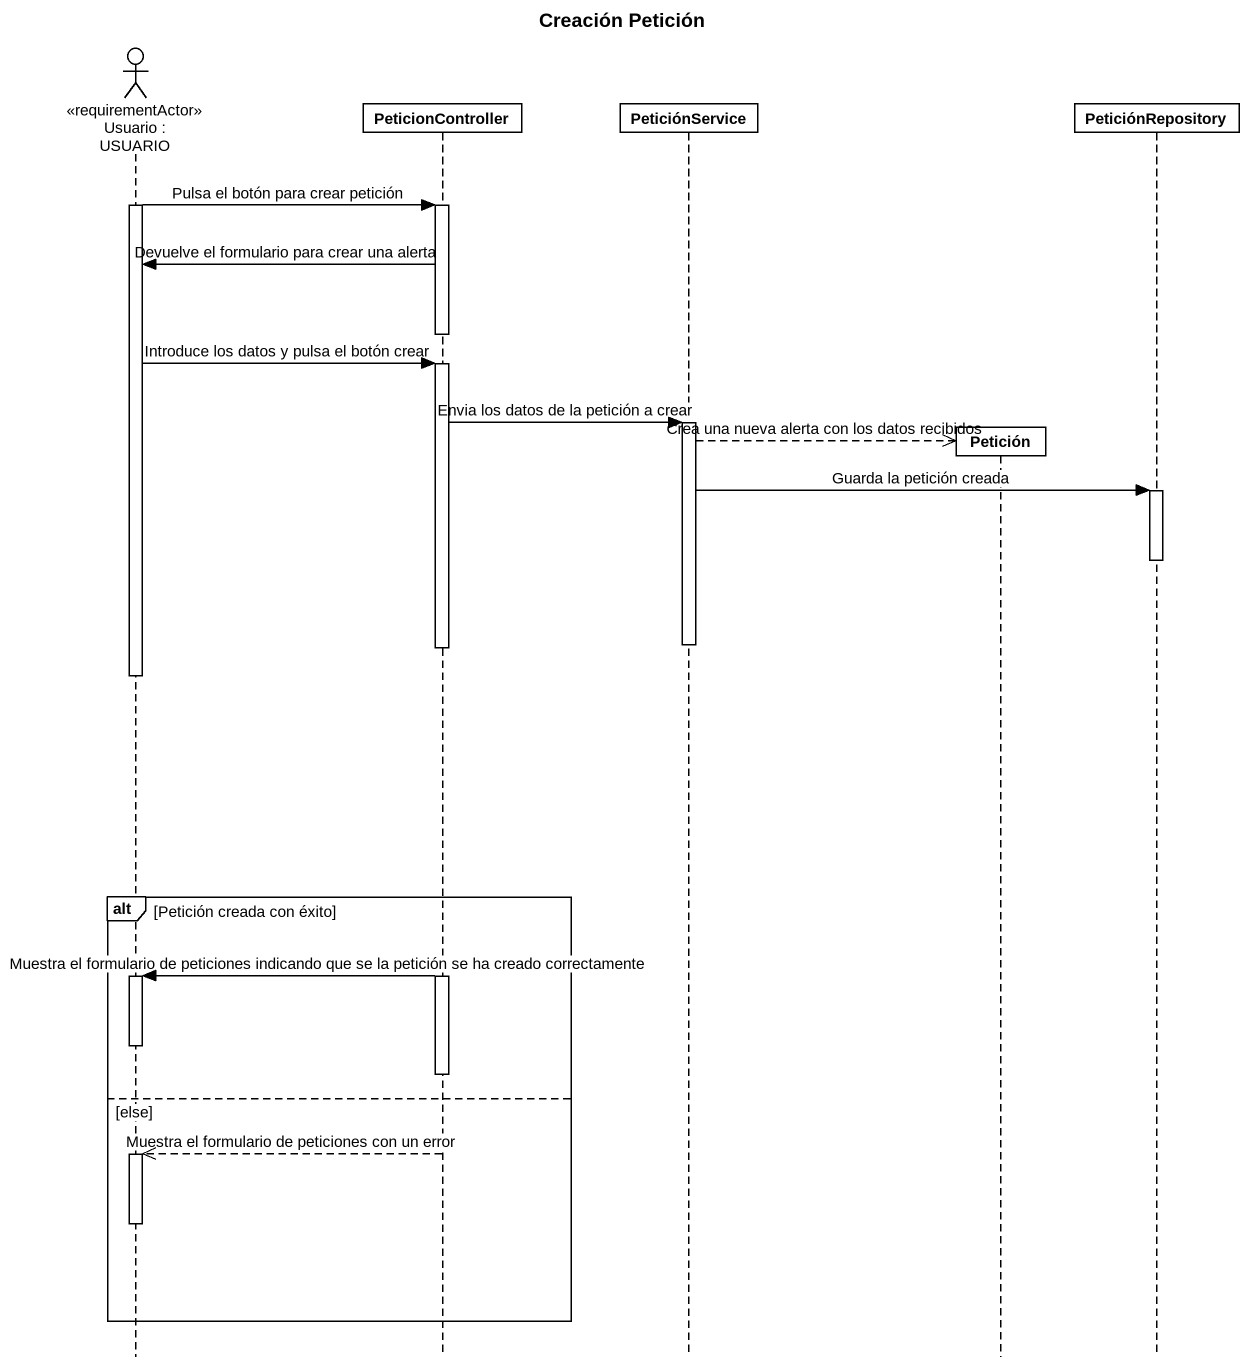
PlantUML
@startuml
title Creación Petición
hide footbox
actor "Usuario : USUARIO" as Usuario <<requirementActor>>
participant PeticionController
participant PeticiónService
participant Petición
participant PeticiónRepository

activate Usuario
Usuario -> PeticionController : Pulsa el botón para crear petición
activate PeticionController
PeticionController -> Usuario : Devuelve el formulario para crear una alerta
deactivate PeticionController
Usuario -> PeticionController : Introduce los datos y pulsa el botón crear
activate PeticionController
PeticionController -> PeticiónService : Envia los datos de la petición a crear
activate PeticiónService
PeticiónService -->> Petición ** : Crea una nueva alerta con los datos recibidos
PeticiónService -> PeticiónRepository : Guarda la petición creada
activate PeticiónRepository
deactivate PeticiónRepository
deactivate PeticiónService
deactivate Usuario
alt Petición creada con éxito
  PeticionController -> Usuario : Muestra el formulario de peticiones indicando que se la petición se ha creado correctamente
  activate Usuario
  deactivate Usuario
  deactivate PeticionController
else else
  PeticionController -->> Usuario : Muestra el formulario de peticiones con un error
  activate Usuario
  deactivate Usuario
end
@enduml
